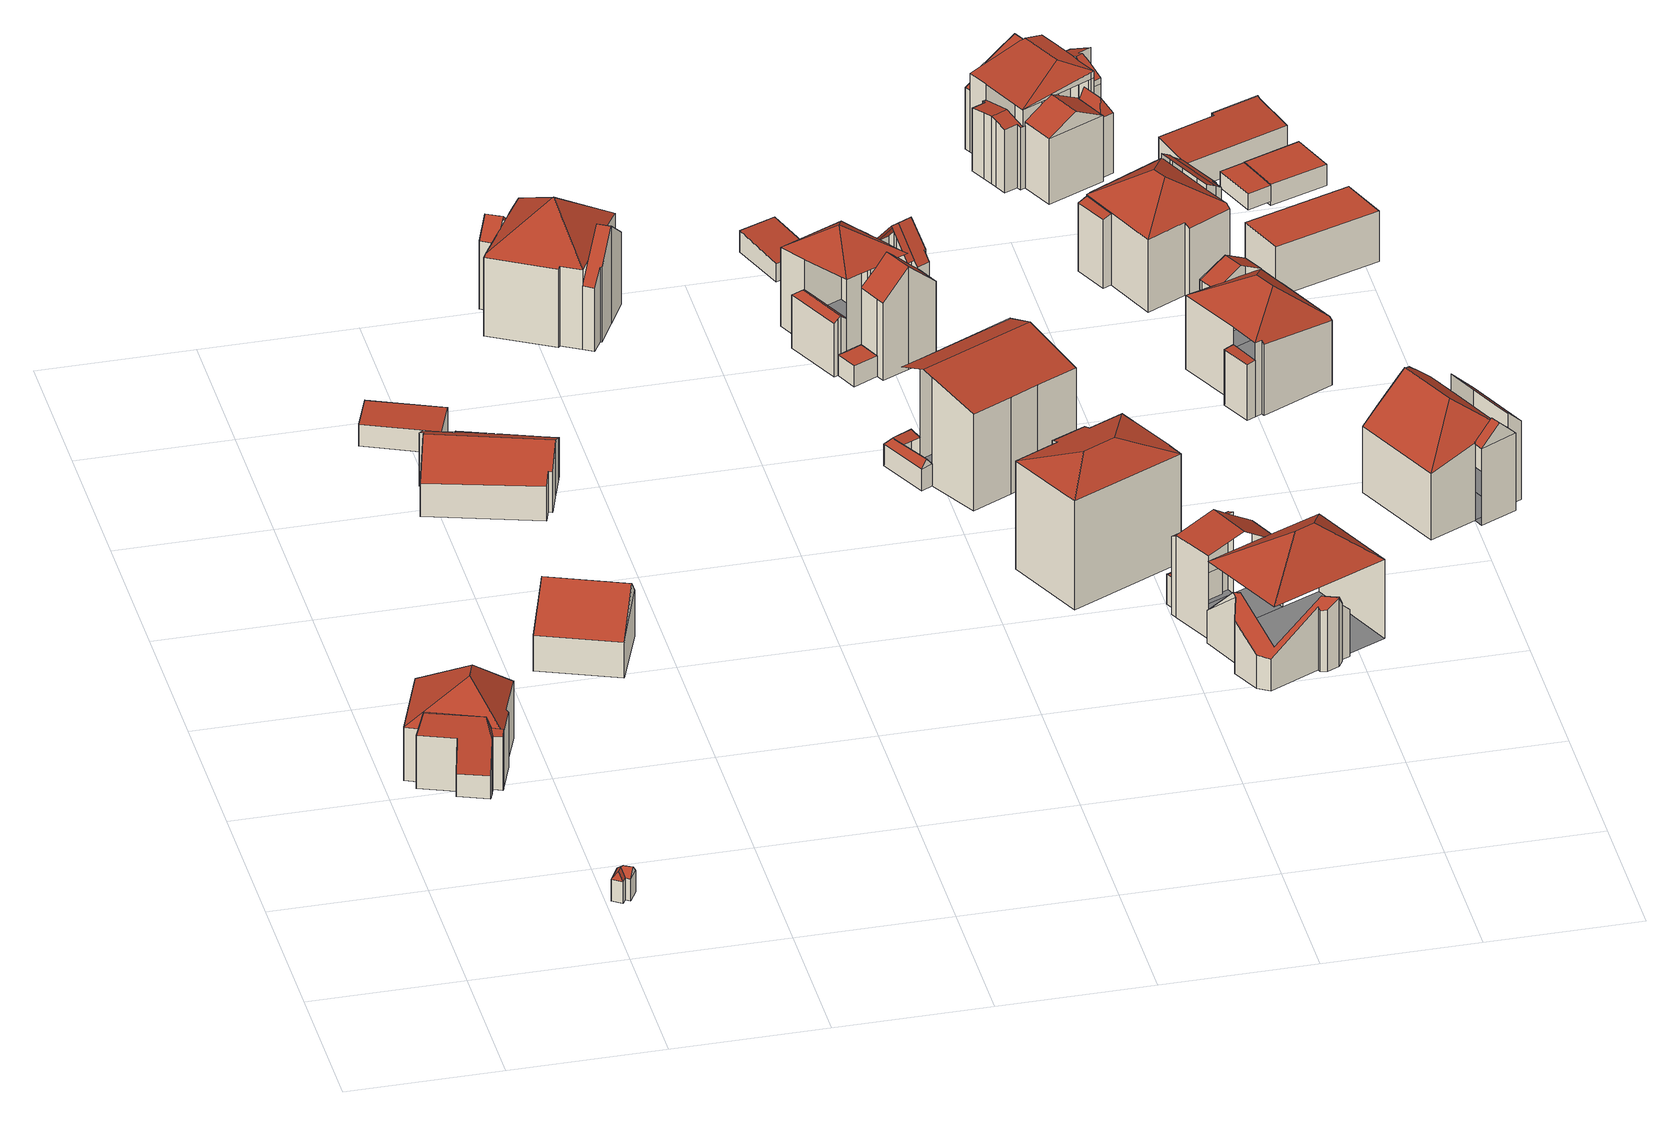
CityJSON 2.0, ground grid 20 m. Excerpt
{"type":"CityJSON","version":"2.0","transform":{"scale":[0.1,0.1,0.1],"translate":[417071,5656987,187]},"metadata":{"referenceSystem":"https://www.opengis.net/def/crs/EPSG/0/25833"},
"CityObjects":{
"building1":{"type":"Building","attributes":{"Gemeindeschluessel":14612000,"Geometrietyp2DReferenz":"3000","function":"31001_9998","roofType":"9999"},"children":["building1-1","building1-2"]},
"building1-1":{"type":"BuildingPart","attributes":{"Dachtyp_tdc":"tdcHipRoof","Dachneigung":36.47,"QualitaetDacherkennung":33,"Geometrietyp2DReferenz":"3000","measuredHeight":13.1,"roofType":"3200"},"parents":["building1"],"geometry":[{"type":"MultiSurface","lod":"2","boundaries":[[[0,1,2,3]],[[0,4,5,1]],[[4,6,7,5]],[[6,8,9,7]],[[8,10,11,9]],[[10,12,13,14,11]],[[6,4,15]],[[0,3,16,17]],[[4,0,17,15]],[[16,12,10,8,6,15,17]],[[14,18,2,1,5,7,9,11]]],"semantics":{"surfaces":[{"type":"WallSurface"},{"type":"RoofSurface"},{"type":"GroundSurface"}],"values":[0,0,0,0,0,0,1,1,1,1,2]}}]},
"building1-2":{"type":"BuildingPart","attributes":{"Dachtyp_tdc":"tdcFreeFormRoof","Dachneigung":75.53,"QualitaetDacherkennung":26,"Geometrietyp2DReferenz":"3000","measuredHeight":10.53,"roofType":"5000"},"parents":["building1"],"geometry":[{"type":"MultiSurface","lod":"2","boundaries":[[[19,20,21,22]],[[20,23,24,21]],[[23,3,2,24]],[[13,25,26,14]],[[25,27,28,26]],[[27,29,30,28]],[[29,31,32,30]],[[31,33,34,32]],[[33,19,22,34]],[[29,27,25,35]],[[25,13,36,3,37,38,35]],[[3,23,37]],[[23,20,19,33,31,38,37]],[[31,29,35,38]],[[22,21,24,2,18,14,26,28,30,32,34]]],"semantics":{"surfaces":[{"type":"WallSurface"},{"type":"RoofSurface"},{"type":"GroundSurface"}],"values":[0,0,0,0,0,0,0,0,0,1,1,1,1,1,2]}}]},
"building2":{"type":"Building","attributes":{"Dachtyp_tdc":"tdcFreeFormRoof","Gemeindeschluessel":14612000,"Dachneigung":47.43,"QualitaetDacherkennung":24,"Geometrietyp2DReferenz":"3000","measuredHeight":4.13,"function":"31001_9998","roofType":"5000"},"geometry":[{"type":"Solid","lod":"2","boundaries":[[[[39,40,41,42]],[[40,43,44,41]],[[43,45,46,44]],[[45,47,48,46]],[[47,49,50,48]],[[49,39,42,50]],[[51,52,53,49,47]],[[51,47,45]],[[52,51,45,43]],[[54,53,52,43,40]],[[54,40,39]],[[53,54,39,49]],[[42,41,44,46,48,50]]]],"semantics":{"surfaces":[{"type":"WallSurface"},{"type":"RoofSurface"},{"type":"GroundSurface"}],"values":[[0,0,0,0,0,0,1,1,1,1,0,1,2]]}}]},
"building3":{"type":"Building","attributes":{"Dachtyp_tdc":"tdcPolyFlatRoof","Gemeindeschluessel":14612000,"Dachneigung":7.16,"QualitaetDacherkennung":53,"Geometrietyp2DReferenz":"3000","measuredHeight":3.7,"function":"31001_9998","roofType":"2100"},"geometry":[{"type":"Solid","lod":"2","boundaries":[[[[55,56,57,58]],[[56,59,60,57]],[[59,61,62,60]],[[61,55,58,62]],[[61,59,56,55]],[[58,57,60,62]]]],"semantics":{"surfaces":[{"type":"WallSurface"},{"type":"RoofSurface"},{"type":"GroundSurface"}],"values":[[0,0,0,0,1,2]]}}]},
"building4":{"type":"Building","attributes":{"Dachtyp_tdc":"tdcGableRoof","Gemeindeschluessel":14612000,"Dachneigung":30.54,"QualitaetDacherkennung":76,"Geometrietyp2DReferenz":"3000","measuredHeight":9.13,"function":"31001_9998","roofType":"3100"},"geometry":[{"type":"Solid","lod":"2","boundaries":[[[[63,64,65,66]],[[64,67,68,65]],[[67,69,70,68]],[[69,63,66,70]],[[67,64,71]],[[63,69,72]],[[64,63,72,71]],[[69,67,71,72]],[[66,65,68,70]]]],"semantics":{"surfaces":[{"type":"WallSurface"},{"type":"RoofSurface"},{"type":"GroundSurface"}],"values":[[0,0,0,0,0,0,1,1,2]]}}]},
"building5":{"type":"Building","attributes":{"Gemeindeschluessel":14612000,"Geometrietyp2DReferenz":"3000","function":"31001_9998","roofType":"9999"},"children":["building5-1","building5-2","building5-3"]},
"building5-1":{"type":"BuildingPart","attributes":{"Dachtyp_tdc":"tdcPolyFlatRoof","Dachneigung":3.22,"QualitaetDacherkennung":52,"Geometrietyp2DReferenz":"3000","measuredHeight":3,"roofType":"2100"},"parents":["building5"],"geometry":[{"type":"MultiSurface","lod":"2","boundaries":[[[73,74,75,76]],[[74,77,78,75]],[[77,79,80,78]],[[79,81,82,80]],[[83,73,76,84]],[[83,81,79,77,74,73]],[[76,75,78,80,82,84]]],"semantics":{"surfaces":[{"type":"WallSurface"},{"type":"RoofSurface"},{"type":"GroundSurface"}],"values":[0,0,0,0,0,1,2]}}]},
"building5-2":{"type":"BuildingPart","attributes":{"Dachtyp_tdc":"tdcPolyFlatRoof","Dachneigung":28.14,"QualitaetDacherkennung":38,"Geometrietyp2DReferenz":"3000","measuredHeight":5.97,"roofType":"2100"},"parents":["building5"],"geometry":[{"type":"MultiSurface","lod":"2","boundaries":[[[85,86,83,84,87,88]],[[89,82,81]],[[89,90,91,82]],[[90,92,93,91]],[[92,90,89,86,85,94]],[[87,84,82,91,93]]],"semantics":{"surfaces":[{"type":"WallSurface"},{"type":"RoofSurface"},{"type":"GroundSurface"}],"values":[0,0,0,0,1,2]}}]},
"building5-3":{"type":"BuildingPart","attributes":{"Dachtyp_tdc":"tdcGableRoof","Dachneigung":28.03,"QualitaetDacherkennung":60,"Geometrietyp2DReferenz":"3000","measuredHeight":7.86,"roofType":"3100"},"parents":["building5"],"geometry":[{"type":"MultiSurface","lod":"2","boundaries":[[[95,88,87,96]],[[97,98,93,92]],[[97,99,100,98]],[[99,101,102,100]],[[101,103,104,102]],[[103,105,106,104]],[[105,107,108,106]],[[107,109,110,108]],[[109,111,112,110]],[[111,95,96,112]],[[107,105,103,101,99,97]],[[97,92,94,88,95,111,109,107]],[[96,87,93,98,100,102,104,106,108,110,112]]],"semantics":{"surfaces":[{"type":"WallSurface"},{"type":"RoofSurface"},{"type":"GroundSurface"}],"values":[0,0,0,0,0,0,0,0,0,0,1,1,2]}}]},
"building6":{"type":"Building","attributes":{"Gemeindeschluessel":14612000,"Geometrietyp2DReferenz":"3000","function":"31001_9998","roofType":"9999"},"children":["building6-1","building6-2","building6-3"]},
"building6-1":{"type":"BuildingPart","attributes":{"Dachtyp_tdc":"tdcGableRoof","Dachneigung":37.78,"QualitaetDacherkennung":61,"Geometrietyp2DReferenz":"3000","measuredHeight":13.99,"roofType":"3100"},"parents":["building6"],"geometry":[{"type":"MultiSurface","lod":"2","boundaries":[[[113,114,115,116]],[[114,117,118,115]],[[117,119,120,118]],[[119,121,122,120]],[[123,124,125,126]],[[124,113,116,125]],[[127,128,121,119,117,114,113]],[[113,124,123,129,127]],[[116,115,118,120,122,130,126,125]]],"semantics":{"surfaces":[{"type":"WallSurface"},{"type":"RoofSurface"},{"type":"GroundSurface"}],"values":[0,0,0,0,0,0,1,1,2]}}]},
"building6-2":{"type":"BuildingPart","attributes":{"Dachtyp_tdc":"tdcTentRoof","Dachneigung":24.61,"QualitaetDacherkennung":35,"Geometrietyp2DReferenz":"3000","measuredHeight":15.3,"roofType":"3500"},"parents":["building6"],"geometry":[{"type":"MultiSurface","lod":"2","boundaries":[[[131,132,133,134]],[[132,135,136,133]],[[135,137,138,136]],[[137,139,140,141,138]],[[142,143,144,145,146]],[[143,147,148,144]],[[147,149,150,148]],[[149,151,152,150]],[[151,153,154,152]],[[153,155,156,154]],[[155,157,158,156]],[[157,159,123,126,158]],[[160,131,134,122,121]],[[137,135,132,131,160,161]],[[149,147,143,142,162,163,139,137,161]],[[157,155,153,151,149,161]],[[160,128,164,129,159,157,161]],[[134,133,136,138,141,145,144,148,150,152,154,156,158,126,130,122]]],"semantics":{"surfaces":[{"type":"WallSurface"},{"type":"RoofSurface"},{"type":"GroundSurface"}],"values":[0,0,0,0,0,0,0,0,0,0,0,0,0,1,1,1,1,2]}}]},
"building6-3":{"type":"BuildingPart","attributes":{"Dachtyp_tdc":"tdcGableRoof","Dachneigung":40.09,"QualitaetDacherkennung":53,"Geometrietyp2DReferenz":"3000","measuredHeight":11.97,"roofType":"3100"},"parents":["building6"],"geometry":[{"type":"MultiSurface","lod":"2","boundaries":[[[140,165,166,141]],[[165,167,168,166]],[[167,146,145,168]],[[167,165,169]],[[165,140,163,170,169]],[[146,167,169,170,162]],[[141,166,168,145]]],"semantics":{"surfaces":[{"type":"WallSurface"},{"type":"RoofSurface"},{"type":"GroundSurface"}],"values":[0,0,0,0,1,1,2]}}]},
"building7":{"type":"Building","attributes":{"Dachtyp_tdc":"tdcPolyFlatRoof","Gemeindeschluessel":14612000,"Dachneigung":0,"QualitaetDacherkennung":39,"Geometrietyp2DReferenz":"3000","measuredHeight":3,"function":"31001_9998","roofType":"1000"},"geometry":[{"type":"Solid","lod":"2","boundaries":[[[[171,172,173,174]],[[172,175,176,173]],[[175,177,178,176]],[[177,179,180,178]],[[179,171,174,180]],[[179,177,175,172,171]],[[174,173,176,178,180]]]],"semantics":{"surfaces":[{"type":"WallSurface"},{"type":"RoofSurface"},{"type":"GroundSurface"}],"values":[[0,0,0,0,0,1,2]]}}]},
"building8":{"type":"Building","attributes":{"Dachtyp_tdc":"tdcPolyFlatRoof","Gemeindeschluessel":14612000,"Dachneigung":3.32,"QualitaetDacherkennung":75,"Geometrietyp2DReferenz":"3000","measuredHeight":3.03,"function":"31001_9998","roofType":"2100"},"geometry":[{"type":"Solid","lod":"2","boundaries":[[[[181,182,183,184]],[[182,185,186,183]],[[185,187,188,186]],[[187,181,184,188]],[[187,185,182,181]],[[184,183,186,188]]]],"semantics":{"surfaces":[{"type":"WallSurface"},{"type":"RoofSurface"},{"type":"GroundSurface"}],"values":[[0,0,0,0,1,2]]}}]},
"building9":{"type":"Building","attributes":{"Gemeindeschluessel":14612000,"Geometrietyp2DReferenz":"3000","function":"31001_9998","roofType":"9999"},"children":["building9-1","building9-2","building9-3","building9-4","building9-5"]},
"building9-1":{"type":"BuildingPart","attributes":{"Dachtyp_tdc":"tdcGableRoof","Dachneigung":42.13,"QualitaetDacherkennung":72,"Geometrietyp2DReferenz":"3000","measuredHeight":14.66,"roofType":"3100"},"parents":["building9"],"geometry":[{"type":"MultiSurface","lod":"2","boundaries":[[[189,190,191,192]],[[190,193,194,191]],[[193,195,196,194]],[[195,197,178,196]],[[197,198,176,178]],[[193,190,189,199,200,201,202]],[[202,203,198,197,195,193]],[[176,204,205,206,192,191,194,196,178]]],"semantics":{"surfaces":[{"type":"WallSurface"},{"type":"RoofSurface"},{"type":"GroundSurface"}],"values":[0,0,0,0,0,1,1,2]}}]},
"building9-2":{"type":"BuildingPart","attributes":{"Dachtyp_tdc":"tdcTentRoof","Dachneigung":36.3,"QualitaetDacherkennung":17,"Geometrietyp2DReferenz":"3000","measuredHeight":15.4,"roofType":"3500"},"parents":["building9"],"geometry":[{"type":"MultiSurface","lod":"2","boundaries":[[[207,208,209,210]],[[208,211,212,209]],[[211,213,214,215,212]],[[216,217,173,176]],[[217,218,219,220,173]],[[221,222,223,224,225]],[[222,207,210,223]],[[207,222,226]],[[227,228,229,213,211,208,207,226]],[[218,217,216,203,230,201,227,226]],[[222,221,218,226]],[[210,209,212,215,205,204,176,173,220,224,223]]],"semantics":{"surfaces":[{"type":"WallSurface"},{"type":"RoofSurface"},{"type":"GroundSurface"}],"values":[0,0,0,0,0,0,0,1,1,1,1,2]}}]},
"building9-3":{"type":"BuildingPart","attributes":{"Dachtyp_tdc":"tdcGableRoof","Dachneigung":49.84,"QualitaetDacherkennung":66,"Geometrietyp2DReferenz":"3000","measuredHeight":15.54,"roofType":"3100"},"parents":["building9"],"geometry":[{"type":"MultiSurface","lod":"2","boundaries":[[[214,231,232,215]],[[231,214,229,233,234]],[[200,235,234,233,228]],[[215,232,236,206,205]]],"semantics":{"surfaces":[{"type":"WallSurface"},{"type":"RoofSurface"},{"type":"GroundSurface"}],"values":[0,1,1,2]}}]},
"building9-4":{"type":"BuildingPart","attributes":{"Dachtyp_tdc":"tdcGableRoof","Dachneigung":49.6,"QualitaetDacherkennung":71,"Geometrietyp2DReferenz":"3000","measuredHeight":15.54,"roofType":"3100"},"parents":["building9"],"geometry":[{"type":"MultiSurface","lod":"2","boundaries":[[[237,238,189,192,239]],[[240,241,232,231]],[[240,242,243,241]],[[242,244,245,243]],[[244,246,247,245]],[[246,248,249,247]],[[248,250,251,249]],[[250,237,239,251]],[[246,244,242,240,231,234]],[[234,235,238,237,250,248,246]],[[239,192,206,236,232,241,243,245,247,249,251]]],"semantics":{"surfaces":[{"type":"WallSurface"},{"type":"RoofSurface"},{"type":"GroundSurface"}],"values":[0,0,0,0,0,0,0,0,1,1,2]}}]},
"building9-5":{"type":"BuildingPart","attributes":{"Dachtyp_tdc":"tdcFreeFormRoof","Dachneigung":43.41,"QualitaetDacherkennung":15,"Geometrietyp2DReferenz":"3000","measuredHeight":8.45,"roofType":"5000"},"parents":["building9"],"geometry":[{"type":"MultiSurface","lod":"2","boundaries":[[[252,253,174,254]],[[253,255,256,174]],[[255,257,258,256]],[[257,225,224,258]],[[259,252,254,173]],[[225,257,260]],[[257,255,253,252,260]],[[252,259,219,225,260]],[[254,174,256,258,224,220,173]]],"semantics":{"surfaces":[{"type":"WallSurface"},{"type":"RoofSurface"},{"type":"GroundSurface"}],"values":[0,0,0,0,0,1,1,1,2]}}]},
"building10":{"type":"Building","attributes":{"Gemeindeschluessel":14612000,"Geometrietyp2DReferenz":"3000","function":"31001_9998","roofType":"9999"},"children":["building10-1","building10-2"]},
"building10-1":{"type":"BuildingPart","attributes":{"Dachtyp_tdc":"tdcGableRoof","Dachneigung":13.27,"QualitaetDacherkennung":47,"Geometrietyp2DReferenz":"3000","measuredHeight":15.91,"roofType":"3100"},"parents":["building10"],"geometry":[{"type":"MultiSurface","lod":"2","boundaries":[[[261,262,263,264]],[[262,265,266,263]],[[265,267,268,266]],[[267,269,270,268]],[[269,271,272,270]],[[271,273,274,272]],[[273,275,276,277,274]],[[278,261,264,279,280]],[[281,275,273,271,269,267,265,262]],[[262,261,278,282,281]],[[264,263,266,268,270,272,274,277,283,284,279]]],"semantics":{"surfaces":[{"type":"WallSurface"},{"type":"RoofSurface"},{"type":"GroundSurface"}],"values":[0,0,0,0,0,0,0,0,1,1,2]}}]},
"building10-2":{"type":"BuildingPart","attributes":{"Dachtyp_tdc":"tdcFreeFormRoof","Dachneigung":52.54,"QualitaetDacherkennung":12,"Geometrietyp2DReferenz":"3000","measuredHeight":4.23,"roofType":"5000"},"parents":["building10"],"geometry":[{"type":"MultiSurface","lod":"2","boundaries":[[[285,286,287,288]],[[286,280,279,287]],[[276,289,290,277]],[[289,285,288,290]],[[291,289,276]],[[292,291,276,293,294]],[[295,296,292,294,280]],[[295,280,286]],[[296,295,286,285]],[[291,292,296,285,289]],[[288,287,279,284,283,277,290]]],"semantics":{"surfaces":[{"type":"WallSurface"},{"type":"RoofSurface"},{"type":"GroundSurface"}],"values":[0,0,0,0,0,1,1,1,1,1,2]}}]},
"building11":{"type":"Building","attributes":{"Gemeindeschluessel":14612000,"Geometrietyp2DReferenz":"3000","function":"31001_9998","roofType":"9999"},"children":["building11-1","building11-2"]},
"building11-1":{"type":"BuildingPart","attributes":{"Dachtyp_tdc":"tdcHipRoof","Dachneigung":17.97,"QualitaetDacherkennung":75,"Geometrietyp2DReferenz":"3000","measuredHeight":17.33,"roofType":"3200"},"parents":["building11"],"geometry":[{"type":"MultiSurface","lod":"2","boundaries":[[[297,298,299,300]],[[298,301,302,299]],[[301,303,304,305,302]],[[306,307,308,309,310]],[[307,311,312,308]],[[313,297,300,314]],[[315,311,316]],[[307,306,303,301,317]],[[311,307,317,316]],[[301,298,297,313,318,315,316,317]],[[300,299,302,305,309,308,312,319,320,314]],[[311,315,319,312]],[[315,318,320,319]],[[318,313,314,320]]],"semantics":{"surfaces":[{"type":"WallSurface"},{"type":"RoofSurface"},{"type":"GroundSurface"}],"values":[0,0,0,0,0,0,1,1,1,1,2,0,0,0]}}]},
"building11-2":{"type":"BuildingPart","attributes":{"Dachtyp_tdc":"tdcPolyFlatRoof","Dachneigung":20.55,"QualitaetDacherkennung":62,"Geometrietyp2DReferenz":"3000","measuredHeight":13.09,"roofType":"2100"},"parents":["building11"],"geometry":[{"type":"MultiSurface","lod":"2","boundaries":[[[304,321,322,305]],[[321,323,324,322]],[[323,310,309,324]],[[310,323,321,304]],[[305,322,324,309]]],"semantics":{"surfaces":[{"type":"WallSurface"},{"type":"RoofSurface"},{"type":"GroundSurface"}],"values":[0,0,0,1,2]}}]},
"building12":{"type":"Building","attributes":{"Dachtyp_tdc":"tdcFreeFormRoof","Gemeindeschluessel":14612000,"Dachneigung":17.34,"QualitaetDacherkennung":27,"Geometrietyp2DReferenz":"3000","measuredHeight":4.83,"function":"31001_9998","roofType":"5000"},"geometry":[{"type":"Solid","lod":"2","boundaries":[[[[325,326,327,328]],[[326,329,330,327]],[[329,331,332,330]],[[331,333,334,332]],[[333,335,336,334]],[[335,337,338,336]],[[337,325,328,338]],[[339,340,337,335]],[[341,339,335,333]],[[341,333,331]],[[331,339,341]],[[331,340,339]],[[329,340,331]],[[326,340,329]],[[340,326,342]],[[342,326,325]],[[340,342,325,337]],[[328,327,330,332,334,336,338]]]],"semantics":{"surfaces":[{"type":"WallSurface"},{"type":"RoofSurface"},{"type":"GroundSurface"}],"values":[[0,0,0,0,0,0,0,1,1,1,1,1,1,1,1,1,1,2]]}}]},
"building13":{"type":"Building","attributes":{"Gemeindeschluessel":14612000,"Geometrietyp2DReferenz":"3000","function":"31001_9998","roofType":"9999"},"children":["building13-1","building13-2","building13-3","building13-4"]},
"building13-1":{"type":"BuildingPart","attributes":{"Dachtyp_tdc":"tdcHipRoof","Dachneigung":34.28,"QualitaetDacherkennung":51,"Geometrietyp2DReferenz":"3000","measuredHeight":15.51,"roofType":"3200"},"parents":["building13"],"geometry":[{"type":"MultiSurface","lod":"2","boundaries":[[[343,344,345,346]],[[344,343,347]],[[348,349,350]],[[343,351,352,348,350,347]],[[349,344,347,350]],[[353,354,346,345,355,356,357]]],"semantics":{"surfaces":[{"type":"WallSurface"},{"type":"RoofSurface"},{"type":"GroundSurface"}],"values":[0,1,1,1,1,2]}}]},
"building13-2":{"type":"BuildingPart","attributes":{"Dachtyp_tdc":"tdcGableRoof","Dachneigung":33.8,"QualitaetDacherkennung":35,"Geometrietyp2DReferenz":"3000","measuredHeight":13.14,"roofType":"3100"},"parents":["building13"],"geometry":[{"type":"MultiSurface","lod":"2","boundaries":[[[358,359,360,361,353,348]],[[362,363,354,364]],[[359,358,365,366]],[[363,362,367,368,366,365,351]],[[353,361,369,364,354]]],"semantics":{"surfaces":[{"type":"WallSurface"},{"type":"RoofSurface"},{"type":"GroundSurface"}],"values":[0,0,1,1,2]}}]},
"building13-3":{"type":"BuildingPart","attributes":{"Dachtyp_tdc":"tdcFreeFormRoof","Dachneigung":42.32,"QualitaetDacherkennung":6,"Geometrietyp2DReferenz":"3000","measuredHeight":9.86,"roofType":"5000"},"parents":["building13"],"geometry":[{"type":"MultiSurface","lod":"2","boundaries":[[[370,371,372,373]],[[371,374,375,372]],[[374,376,377,375]],[[376,378,379,377]],[[378,380,381,379]],[[380,382,383,381]],[[382,384,385,383]],[[384,386,387,385]],[[386,388,389,387]],[[388,390,357,389]],[[391,392,393,355]],[[392,394,395,393]],[[394,370,373,395]],[[396,397,390,388]],[[394,392,391,398,399,370]],[[378,376,374,371,399,398,400,397,396,386,384,382,380]],[[388,386,396]],[[371,370,399]],[[373,372,375,377,379,381,383,385,387,389,357,356,355,393,395]]],"semantics":{"surfaces":[{"type":"WallSurface"},{"type":"RoofSurface"},{"type":"GroundSurface"}],"values":[0,0,0,0,0,0,0,0,0,0,0,0,0,1,1,1,0,0,2]}}]},
"building13-4":{"type":"BuildingPart","attributes":{"Dachtyp_tdc":"tdcPolyFlatRoof","Dachneigung":28.2,"QualitaetDacherkennung":35,"Geometrietyp2DReferenz":"3000","measuredHeight":11.68,"roofType":"2100"},"parents":["building13"],"geometry":[{"type":"MultiSurface","lod":"2","boundaries":[[[401,402,367,403,369,404]],[[360,405,406,361]],[[405,401,404,406]],[[405,360,407,368,402,401]],[[404,369,361,406]]],"semantics":{"surfaces":[{"type":"WallSurface"},{"type":"RoofSurface"},{"type":"GroundSurface"}],"values":[0,0,0,1,2]}}]},
"building14":{"type":"Building","attributes":{"Gemeindeschluessel":14612000,"Geometrietyp2DReferenz":"3000","function":"31001_9998","roofType":"9999"},"children":["building14-1","building14-2","building14-3","building14-4","building14-5","building14-6"]},
"building14-1":{"type":"BuildingPart","attributes":{"Dachtyp_tdc":"tdcGableRoof","Dachneigung":10.31,"QualitaetDacherkennung":22,"Geometrietyp2DReferenz":"3000","measuredHeight":9.71,"roofType":"3100"},"parents":["building14"],"geometry":[{"type":"MultiSurface","lod":"2","boundaries":[[[408,409,410,411]],[[409,412,413,410]],[[412,414,415,413]],[[414,416,417,415]],[[416,418,419,417]],[[418,420,421,419]],[[420,422,423,421]],[[422,424,425,423]],[[424,426,427,425]],[[426,428,429,427]],[[430,428,426,424,422,420,418]],[[418,416,414,412,409,408,431,430]],[[410,413,415,417,419,421,423,425,427,429,432,433,411]]],"semantics":{"surfaces":[{"type":"WallSurface"},{"type":"RoofSurface"},{"type":"GroundSurface"}],"values":[0,0,0,0,0,0,0,0,0,0,1,1,2]}}]},
"building14-2":{"type":"BuildingPart","attributes":{"Dachtyp_tdc":"tdcHipAndGableRoof","Dachneigung":10.82,"QualitaetDacherkennung":10,"Geometrietyp2DReferenz":"3000","measuredHeight":12.89,"roofType":"5000"},"parents":["building14"],"geometry":[{"type":"MultiSurface","lod":"2","boundaries":[[[434,435,436,437,438,439]],[[435,440,436]],[[441,442,443,444,429,428]],[[445,446,447,448]],[[446,449,450,451,447]],[[452,453,454,455]],[[456,457,458,454,453,459,460]],[[442,441,455,454,458,461,462]],[[434,453,452,435]],[[446,457,456,449]],[[445,461,458,457,446]],[[435,452,455,463,464]],[[451,437,436,465,411,433,432,429,444,448,447]]],"semantics":{"surfaces":[{"type":"WallSurface"},{"type":"RoofSurface"},{"type":"GroundSurface"}],"values":[0,0,0,0,0,1,1,1,0,0,0,0,2]}}]},
"building14-3":{"type":"BuildingPart","attributes":{"Dachtyp_tdc":"tdcGableRoof","Dachneigung":29.23,"QualitaetDacherkennung":69,"Geometrietyp2DReferenz":"3000","measuredHeight":11.72,"roofType":"3100"},"parents":["building14"],"geometry":[{"type":"MultiSurface","lod":"2","boundaries":[[[466,408,411]],[[467,468,469,470,471]],[[468,472,473,469]],[[472,466,411,473]],[[472,474,475,463,476]],[[467,477,464,475,474,468]],[[478,477,467]],[[472,476,466]],[[468,474,472]],[[411,465,470,469,473]]],"semantics":{"surfaces":[{"type":"WallSurface"},{"type":"RoofSurface"},{"type":"GroundSurface"}],"values":[0,0,0,0,1,1,0,0,0,2]}}]},
"building14-4":{"type":"BuildingPart","attributes":{"Dachtyp_tdc":"tdcFreeFormRoof","Dachneigung":29.54,"QualitaetDacherkennung":40,"Geometrietyp2DReferenz":"3000","measuredHeight":12.64,"roofType":"5000"},"parents":["building14"],"geometry":[{"type":"MultiSurface","lod":"2","boundaries":[[[450,479,480,451]],[[479,481,482,480]],[[481,483,484,482]],[[483,485,486,484]],[[485,487,488,486]],[[487,489,490,488]],[[489,438,437,490]],[[491,481,479,450,492,460,493,494,495]],[[496,494,493,459,497,439,498]],[[487,496,498,489]],[[489,498,439,438]],[[485,495,494,496,487]],[[483,491,495,485]],[[481,491,483]],[[451,480,482,484,486,488,490,437]]],"semantics":{"surfaces":[{"type":"WallSurface"},{"type":"RoofSurface"},{"type":"GroundSurface"}],"values":[0,0,0,0,0,0,0,1,1,0,0,0,0,0,2]}}]},
"building14-5":{"type":"BuildingPart","attributes":{"Dachtyp_tdc":"tdcPolyFlatRoof","Dachneigung":27.12,"QualitaetDacherkennung":19,"Geometrietyp2DReferenz":"3000","measuredHeight":12.9,"roofType":"2100"},"parents":["building14"],"geometry":[{"type":"MultiSurface","lod":"2","boundaries":[[[443,499,500,444]],[[499,501,502,500]],[[501,503,504,502]],[[503,505,506,504]],[[505,507,461,445,448,506]],[[505,503,501,499,443,508,462,507]],[[448,444,500,502,504,506]]],"semantics":{"surfaces":[{"type":"WallSurface"},{"type":"RoofSurface"},{"type":"GroundSurface"}],"values":[0,0,0,0,0,1,2]}}]},
"building14-6":{"type":"BuildingPart","attributes":{"Dachtyp_tdc":"tdcFreeFormRoof","Dachneigung":61.62,"QualitaetDacherkennung":20,"Geometrietyp2DReferenz":"3000","measuredHeight":10.63,"roofType":"5000"},"parents":["building14"],"geometry":[{"type":"MultiSurface","lod":"2","boundaries":[[[440,509,510,436]],[[509,471,470,510]],[[511,512,513,471]],[[511,471,509]],[[512,511,509,440]],[[436,510,470,465]]],"semantics":{"surfaces":[{"type":"WallSurface"},{"type":"RoofSurface"},{"type":"GroundSurface"}],"values":[0,0,1,1,1,2]}}]},
"building15":{"type":"Building","attributes":{"Gemeindeschluessel":14612000,"Geometrietyp2DReferenz":"3000","function":"31001_9998","roofType":"9999"},"children":["building15-1","building15-2","building15-3"]},
"building15-1":{"type":"BuildingPart","attributes":{"Dachtyp_tdc":"tdcPolyFlatRoof","Dachneigung":6.79,"QualitaetDacherkennung":51,"Geometrietyp2DReferenz":"3000","measuredHeight":8.12,"roofType":"2100"},"parents":["building15"],"geometry":[{"type":"MultiSurface","lod":"2","boundaries":[[[514,515,516,517]],[[518,519,520,521]],[[519,514,517,520]],[[519,518,515,514]],[[517,516,521,520]]],"semantics":{"surfaces":[{"type":"WallSurface"},{"type":"RoofSurface"},{"type":"GroundSurface"}],"values":[0,0,0,1,2]}}]},
"building15-2":{"type":"BuildingPart","attributes":{"Dachtyp_tdc":"tdcHipRoof","Dachneigung":24.32,"QualitaetDacherkennung":40,"Geometrietyp2DReferenz":"3000","measuredHeight":13.54,"roofType":"3200"},"parents":["building15"],"geometry":[{"type":"MultiSurface","lod":"2","boundaries":[[[522,523,524,525,526]],[[527,528,529,530]],[[528,531,532,529]],[[531,533,534,532]],[[533,535,536,534]],[[535,537,538,536]],[[537,539,540,538]],[[539,541,518,521,540]],[[542,543,544,516,515]],[[543,522,526,544]],[[541,539,537,535,533,545]],[[527,546,547,523,522,543,548]],[[533,531,528,527,548,545]],[[543,542,541,545,548]],[[526,525,549,530,529,532,534,536,538,540,521,516,544]]],"semantics":{"surfaces":[{"type":"WallSurface"},{"type":"RoofSurface"},{"type":"GroundSurface"}],"values":[0,0,0,0,0,0,0,0,0,0,1,1,1,1,2]}}]},
"building15-3":{"type":"BuildingPart","attributes":{"Dachtyp_tdc":"tdcGableRoof","Dachneigung":26.27,"QualitaetDacherkennung":31,"Geometrietyp2DReferenz":"3000","measuredHeight":11.4,"roofType":"3100"},"parents":["building15"],"geometry":[{"type":"MultiSurface","lod":"2","boundaries":[[[524,550,551,525]],[[550,552,553,551]],[[552,554,555,553]],[[554,556,557,555]],[[556,558,530,557]],[[554,552,550,524,547,559]],[[559,558,556,554]],[[549,525,551,553,555,557,530]]],"semantics":{"surfaces":[{"type":"WallSurface"},{"type":"RoofSurface"},{"type":"GroundSurface"}],"values":[0,0,0,0,0,1,1,2]}}]},
"building16":{"type":"Building","attributes":{"Gemeindeschluessel":14612000,"Geometrietyp2DReferenz":"3000","function":"31001_9998","roofType":"9999"},"children":["building16-1","building16-2","building16-3","building16-4"]},
"building16-1":{"type":"BuildingPart","attributes":{"Dachtyp_tdc":"tdcPolyFlatRoof","Dachneigung":20.28,"QualitaetDacherkennung":50,"Geometrietyp2DReferenz":"3000","measuredHeight":10.31,"roofType":"2100"},"parents":["building16"],"geometry":[{"type":"MultiSurface","lod":"2","boundaries":[[[560,561,562,563]],[[564,565,566,567]],[[565,560,563,566]],[[565,564,561,560]],[[563,562,567,566]]],"semantics":{"surfaces":[{"type":"WallSurface"},{"type":"RoofSurface"},{"type":"GroundSurface"}],"values":[0,0,0,1,2]}}]},
"building16-2":{"type":"BuildingPart","attributes":{"Dachtyp_tdc":"tdcPolyFlatRoof","Dachneigung":31.62,"QualitaetDacherkennung":48,"Geometrietyp2DReferenz":"3000","measuredHeight":11.51,"roofType":"2100"},"parents":["building16"],"geometry":[{"type":"MultiSurface","lod":"2","boundaries":[[[568,569,570,571,572]],[[573,574,575,576]],[[574,577,578,575]],[[577,574,573,569,568]],[[572,571,576,575,578]]],"semantics":{"surfaces":[{"type":"WallSurface"},{"type":"RoofSurface"},{"type":"GroundSurface"}],"values":[0,0,0,1,2]}}]},
"building16-3":{"type":"BuildingPart","attributes":{"Dachtyp_tdc":"tdcPolyFlatRoof","Dachneigung":35.2,"QualitaetDacherkennung":42,"Geometrietyp2DReferenz":"3000","measuredHeight":10.7,"roofType":"2100"},"parents":["building16"],"geometry":[{"type":"MultiSurface","lod":"2","boundaries":[[[579,580,578,577]],[[579,581,582,580]],[[581,583,584,582]],[[583,585,586,584]],[[585,587,588,586]],[[587,568,572,588]],[[587,585,583,581,579,577,568]],[[572,578,580,582,584,586,588]]],"semantics":{"surfaces":[{"type":"WallSurface"},{"type":"RoofSurface"},{"type":"GroundSurface"}],"values":[0,0,0,0,0,0,1,2]}}]},
"building16-4":{"type":"BuildingPart","attributes":{"Dachtyp_tdc":"tdcHipRoof","Dachneigung":27.59,"QualitaetDacherkennung":59,"Geometrietyp2DReferenz":"3000","measuredHeight":13.86,"roofType":"3200"},"parents":["building16"],"geometry":[{"type":"MultiSurface","lod":"2","boundaries":[[[589,590,591,592,593,594]],[[595,596,597,598,599]],[[593,570,595,599,594]],[[598,600,589,594,599]],[[601,602,576,571,603,604,605,606,607,567,562]],[[597,596,602,601]],[[596,595,576,602]],[[570,593,603,571]],[[593,592,604,603]],[[592,591,605,604]],[[591,590,606,605]],[[590,589,607,606]],[[589,600,564,567,607]],[[598,597,601,562,561]]],"semantics":{"surfaces":[{"type":"RoofSurface"},{"type":"GroundSurface"},{"type":"WallSurface"}],"values":[0,0,0,0,1,2,2,2,2,2,2,2,2,2]}}]},
"building17":{"type":"Building","attributes":{"Gemeindeschluessel":14612000,"Geometrietyp2DReferenz":"3000","function":"31001_9998","roofType":"9999"},"children":["building17-1","building17-2","building17-3"]},
"building17-1":{"type":"BuildingPart","attributes":{"Dachtyp_tdc":"tdcGableRoof","Dachneigung":44.11,"QualitaetDacherkennung":60,"Geometrietyp2DReferenz":"3000","measuredHeight":13.54,"roofType":"3100"},"parents":["building17"],"geometry":[{"type":"MultiSurface","lod":"2","boundaries":[[[608,609,610,611]],[[609,612,613,610]],[[612,609,614]],[[609,608,615,616,614]],[[617,618,612,614,616,619]],[[611,610,613,620,621,622]]],"semantics":{"surfaces":[{"type":"WallSurface"},{"type":"RoofSurface"},{"type":"GroundSurface"}],"values":[0,0,0,1,1,2]}}]},
"building17-2":{"type":"BuildingPart","attributes":{"Dachtyp_tdc":"tdcHipAndGableRoof","Dachneigung":41.99,"QualitaetDacherkennung":37,"Geometrietyp2DReferenz":"3000","measuredHeight":15.25,"roofType":"5000"},"parents":["building17"],"geometry":[{"type":"MultiSurface","lod":"2","boundaries":[[[623,624,625,626]],[[624,627,628,625]],[[627,629,630,628]],[[629,631,632,630]],[[631,633,634,632]],[[633,635,636,634]],[[637,638,639,620,618]],[[638,640,641,639]],[[640,642,643,641]],[[642,623,626,643]],[[638,637,644,619,645,646]],[[645,635,633,631,629,627,624,646]],[[624,623,642,640,638,646]],[[626,625,628,630,632,634,636,622,621,620,639,641,643]]],"semantics":{"surfaces":[{"type":"WallSurface"},{"type":"RoofSurface"},{"type":"GroundSurface"}],"values":[0,0,0,0,0,0,0,0,0,0,1,1,1,2]}}]},
"building17-3":{"type":"BuildingPart","attributes":{"Dachtyp_tdc":"tdcPolyFlatRoof","Dachneigung":43.96,"QualitaetDacherkennung":45,"Geometrietyp2DReferenz":"3000","measuredHeight":14.43,"roofType":"2100"},"parents":["building17"],"geometry":[{"type":"MultiSurface","lod":"2","boundaries":[[[622,636,647,648,649,611]],[[650,651,647,636,635]],[[651,652,648,647]],[[652,653,649,648]],[[653,654,608,611,649]],[[654,653,652,651,650,655]]],"semantics":{"surfaces":[{"type":"GroundSurface"},{"type":"WallSurface"},{"type":"RoofSurface"}],"values":[0,1,1,1,1,2]}}]},
"building18":{"type":"Building","attributes":{"Dachtyp_tdc":"tdcPolyFlatRoof","Gemeindeschluessel":14612000,"Dachneigung":0,"QualitaetDacherkennung":78,"Geometrietyp2DReferenz":"3000","measuredHeight":2.31,"function":"31001_9998","roofType":"1000"},"geometry":[{"type":"Solid","lod":"2","boundaries":[[[[656,657,658,659]],[[660,661,662,663]],[[659,658,661,660]],[[658,657,662,661]],[[657,656,663,662]],[[656,659,660,663]]]],"semantics":{"surfaces":[{"type":"RoofSurface"},{"type":"GroundSurface"},{"type":"WallSurface"}],"values":[[0,1,2,2,2,2]]}}]},
"building19":{"type":"Building","attributes":{"Dachtyp_tdc":"tdcPolyFlatRoof","Gemeindeschluessel":14612000,"Dachneigung":2.78,"QualitaetDacherkennung":83,"Geometrietyp2DReferenz":"3000","measuredHeight":7.2,"function":"31001_9998","roofType":"2100"},"geometry":[{"type":"Solid","lod":"2","boundaries":[[[[664,665,666,667]],[[665,668,669,666]],[[668,670,671,669]],[[670,664,667,671]],[[670,668,665,664]],[[667,666,669,671]]]],"semantics":{"surfaces":[{"type":"WallSurface"},{"type":"RoofSurface"},{"type":"GroundSurface"}],"values":[[0,0,0,0,1,2]]}}]},
"building20":{"type":"Building","attributes":{"Dachtyp_tdc":"tdcPolyFlatRoof","Gemeindeschluessel":14612000,"Dachneigung":6.75,"QualitaetDacherkennung":79,"Geometrietyp2DReferenz":"3000","measuredHeight":4.82,"function":"31001_9998","roofType":"2100"},"geometry":[{"type":"Solid","lod":"2","boundaries":[[[[672,673,674,675]],[[673,676,677,674]],[[676,678,679,677]],[[678,680,681,679]],[[680,682,683,681]],[[682,684,685,683]],[[684,672,675,685]],[[684,682,680,678,676,673,672]],[[675,674,677,679,681,683,685]]]],"semantics":{"surfaces":[{"type":"WallSurface"},{"type":"RoofSurface"},{"type":"GroundSurface"}],"values":[[0,0,0,0,0,0,0,1,2]]}}]},
"building21":{"type":"Building","attributes":{"Dachtyp_tdc":"tdcPolyFlatRoof","Gemeindeschluessel":14612000,"Dachneigung":0,"QualitaetDacherkennung":76,"Geometrietyp2DReferenz":"3000","measuredHeight":3.03,"function":"31001_9998","roofType":"1000"},"geometry":[{"type":"Solid","lod":"2","boundaries":[[[[686,687,688,689]],[[687,690,691,688]],[[690,692,693,691]],[[692,686,689,693]],[[692,690,687,686]],[[689,688,691,693]]]],"semantics":{"surfaces":[{"type":"WallSurface"},{"type":"RoofSurface"},{"type":"GroundSurface"}],"values":[[0,0,0,0,1,2]]}}]}
},
"vertices":[
[3,341,142],[3,341,66],[20,334,66],[20,334,142],[41,442,141],[41,442,66],[152,399,148],[152,399,66],[129,341,148],[129,341,66],[132,340,144],[132,340,66],[116,298,144],[116,298,142],[116,298,66],[95,373,197],[113,299,148],[86,350,197],[113,299,66],
[56,293,98],[60,303,142],[60,303,66],[56,293,66],[14,321,142],[14,321,66],[115,295,152],[115,295,66],[114,293,142],[114,293,66],[102,297,142],[102,297,66],[99,288,142],[99,288,66],[95,278,99],[95,278,66],[101,301,152],[113,299,142],[24,325,171],[94,298,171],
[240,139,31],[230,122,31],[230,122,0],[240,139,0],[224,126,31],[224,126,0],[220,119,31],[220,119,0],[207,127,31],[207,127,0],[220,150,31],[220,150,0],[217,129,40],[221,137,40],[224,137,42],[235,131,42],
[72,865,227],[89,906,233],[89,906,196],[72,865,196],[182,868,233],[182,868,196],[165,826,227],[165,826,196],
[295,431,161],[193,471,161],[193,471,110],[295,431,110],[226,555,176],[226,555,110],[328,515,176],[328,515,110],[218,534,201],[319,494,201],
[181,811,224],[195,806,224],[195,806,195],[181,811,195],[265,781,224],[265,781,195],[277,777,224],[277,777,195],[270,756,225],[270,756,195],[174,791,225],[174,791,195],
[171,783,255],[174,791,250],[171,783,195],[171,783,254],[270,756,250],[291,749,250],[291,749,195],[288,741,255],[288,741,195],[237,759,255],
[134,796,253],[134,796,195],[277,710,274],[277,710,195],[265,674,253],[265,674,195],[260,676,253],[260,676,195],[254,658,244],[254,658,195],[109,702,242],[109,702,195],[126,759,274],[126,759,195],[128,765,271],[128,765,195],[123,766,271],[123,766,195],
[410,982,384],[390,946,351],[390,946,244],[410,982,244],[388,947,351],[388,947,244],[377,928,335],[377,928,244],[364,936,335],[364,936,244],[415,1029,348],[431,1020,348],[431,1020,244],[415,1029,244],[394,991,384],[377,960,356],[414,1027,350],[394,991,244],
[339,950,358],[337,947,356],[337,947,244],[339,950,244],[256,992,356],[256,992,244],[258,995,358],[258,995,244],[283,1039,354],[283,1039,341],[283,1039,244],[309,1086,350],[315,1097,349],[315,1097,244],[309,1086,244],[309,1086,340],[318,1102,349],[318,1102,244],[329,1121,347],[329,1121,244],[331,1125,344],[331,1125,244],[393,1090,344],[393,1090,244],[391,1086,347],[391,1086,244],[434,1062,347],[434,1062,244],[415,1029,350],[364,936,358],[353,1040,397],[303,1075,351],[290,1051,353],[394,991,353],
[264,1050,341],[264,1050,244],[290,1097,340],[290,1097,244],[276,1072,364],[296,1062,364],
[650,821,267],[662,826,267],[662,826,237],[650,821,237],[682,836,267],[682,836,237],[695,808,267],[695,808,237],[663,793,267],[663,793,237],
[638,1099,287],[666,1027,282],[666,1027,256],[638,1099,256],[618,1007,282],[618,1007,256],[591,1080,287],[591,1080,256],
[758,864,346],[773,832,346],[773,832,237],[758,864,237],[735,814,384],[735,814,237],[700,798,348],[700,798,237],[695,808,348],[682,836,348],[755,869,346],[746,865,355],[732,859,369],[717,852,384],[703,845,369],[717,852,237],[746,865,237],[755,869,237],
[692,981,349],[704,954,354],[704,954,237],[692,981,237],[713,936,357],[713,936,237],[716,929,358],[716,929,346],[716,929,237],[682,836,369],[662,826,369],[662,827,369],[662,827,313],[662,827,237],[627,900,356],[608,941,350],[608,941,237],[627,900,237],[627,900,313],[673,911,391],[746,865,369],[742,874,367],[721,918,360],[717,852,369],
[725,933,346],[725,933,237],[733,894,392],[742,898,392],[755,869,355],[742,898,237],
[774,872,348],[758,864,348],[774,872,237],[741,941,346],[741,941,237],[745,931,359],[745,931,237],[748,932,359],[748,932,237],[760,907,392],[760,907,237],[772,882,360],[772,882,237],[770,881,360],[770,881,237],
[654,823,321],[650,821,318],[654,823,237],[645,819,313],[645,819,237],[610,892,313],[610,892,237],[662,826,313],[623,888,321],
[837,717,358],[853,683,372],[853,683,213],[837,717,213],[881,624,357],[881,624,213],[891,604,351],[891,604,213],[838,579,351],[838,579,213],[801,560,351],[801,560,213],[749,535,351],[749,535,213],[713,599,368],[713,599,244],[713,599,213],[712,658,357],[712,658,213],[712,658,244],[706,613,372],[687,646,357],[706,613,213],[687,646,213],
[667,655,244],[705,673,244],[705,673,213],[667,655,213],[698,591,244],[698,591,213],[705,595,255],[678,649,253],[706,613,244],[687,646,244],[702,662,255],[678,651,254],
[872,481,350],[876,472,353],[876,472,198],[872,481,198],[921,493,353],[921,493,198],[930,474,353],[930,474,329],[930,474,198],[960,411,354],[969,391,354],[969,391,198],[960,411,198],[960,411,329],[822,321,354],[822,321,198],[827,460,350],[827,460,198],[774,423,353],[851,396,372],[894,417,372],[832,451,353],[774,423,198],[832,451,198],
[940,479,325],[940,479,198],[970,416,325],[970,416,198],
[912,224,298],[916,226,298],[916,226,255],[912,224,255],[925,230,298],[925,230,255],[956,245,298],[956,245,255],[968,251,298],[968,251,255],[980,224,298],[980,224,255],[924,198,298],[924,198,255],[961,231,303],[931,217,303],[962,233,302],[914,223,299],
[1093,199,373],[1146,82,375],[1146,82,262],[1093,199,262],[1067,115,418],[940,129,373],[994,13,375],[1041,103,418],[1018,165,373],[969,143,373],[940,129,262],[1043,176,262],[1094,59,262],[994,13,262],[942,123,262],
[940,129,381],[914,183,380],[914,183,378],[914,183,262],[1018,230,355],[1043,176,355],[1018,230,262],[990,152,394],[965,206,394],[992,218,374],[985,215,379],[992,218,262],
[1085,45,346],[1079,35,360],[1079,35,262],[1085,45,262],[1063,28,350],[1063,28,262],[1054,30,349],[1054,30,262],[1053,34,352],[1053,34,262],[988,3,307],[988,3,262],[972,12,310],[972,12,262],[954,50,338],[954,50,262],[960,70,357],[960,70,262],[937,121,309],[937,121,262],[942,123,303],[1094,59,324],[1096,54,329],[1096,54,262],[1083,48,343],[1083,48,262],[958,75,361],[966,73,361],[1059,43,361],[1079,36,361],[994,13,317],
[988,228,374],[992,218,379],[992,218,361],[988,228,262],[910,191,374],[910,191,262],[922,186,379],
[948,1109,363],[942,1106,363],[942,1106,274],[948,1109,274],[939,1112,365],[939,1112,274],[922,1104,365],[922,1104,274],[915,1119,369],[915,1119,274],[911,1127,371],[911,1127,274],[905,1140,368],[905,1140,274],[895,1160,364],[895,1160,274],[913,1168,364],[913,1168,274],[911,1172,364],[911,1172,274],[915,1173,364],[915,1173,274],[932,1137,371],[945,1108,363],[932,1137,274],[945,1108,274],
[1043,1156,387],[1040,1155,387],[1040,1155,274],[1043,1156,274],[1043,1156,374],[1043,1156,382],[1040,1155,360],[915,1173,387],[902,1200,387],[902,1200,362],[902,1200,274],[975,1234,387],[1001,1246,387],[1001,1246,274],[975,1234,274],[1009,1230,387],[1009,1230,374],[1009,1230,274],[1040,1155,396],[1043,1156,397],[1004,1180,403],[945,1108,387],[1009,1230,397],[1001,1246,397],[978,1235,403],[1031,1181,397],[1026,1193,397],[975,1234,402],[972,1233,402],[978,1124,387],[991,1131,387],[1021,1145,274],
[948,1109,368],[1039,1108,368],[1042,1102,368],[1042,1102,274],[1039,1108,274],[1039,1108,360],[968,1068,368],[968,1068,274],[1005,1085,391],[985,1127,391],[948,1109,369],[1021,1145,369],[1021,1145,368],
[1018,1234,374],[1018,1234,274],[1035,1242,374],[1035,1242,274],[1052,1208,374],[1052,1208,274],[1035,1199,374],[1035,1199,274],[1043,1183,374],[1043,1183,274],[1053,1161,374],[1053,1161,274],[1052,1208,396],[1018,1209,387],[1029,1187,400],[1038,1192,400],[1035,1199,396],[1043,1183,395],[1039,1165,387],[1053,1161,382],
[898,1208,362],[898,1208,274],[916,1216,372],[916,1216,274],[913,1222,372],[913,1222,274],[968,1248,403],[968,1248,274],[975,1234,403],[946,1220,387],
[1058,1117,360],[1058,1117,274],[1044,1122,380],[1030,1150,380],[1021,1145,360],
[1077,622,338],[1089,628,339],[1089,628,258],[1077,622,258],[1107,589,339],[1096,583,338],[1096,583,258],[1107,589,258],
[1059,712,363],[1091,727,360],[1091,727,353],[1091,727,258],[1059,712,258],[1154,757,354],[1168,727,354],[1168,727,258],[1154,757,258],[1171,722,354],[1171,722,258],[1210,638,354],[1210,638,258],[1212,634,351],[1212,634,258],[1118,589,360],[1118,589,258],[1116,593,363],[1116,593,258],[1107,589,364],[1089,628,364],[1050,708,364],[1050,708,258],[1146,659,394],[1126,744,357],[1102,732,359],[1132,687,394],[1126,744,258],
[1080,749,353],[1080,749,258],[1078,753,353],[1078,753,258],[1113,770,372],[1113,770,258],[1141,783,355],[1141,783,258],[1154,757,355],[1126,744,372],
[974,945,355],[986,950,360],[986,950,257],[974,945,257],[1006,907,359],[995,902,355],[995,902,257],[1006,907,257],
[1139,929,364],[1127,923,372],[1127,923,364],[1127,923,257],[1139,929,257],[1090,1001,372],[1101,1007,364],[1101,1007,257],[1090,1001,257],[1104,1002,364],[1104,1002,257],
[1117,1008,354],[1117,1008,257],[1129,984,354],[1129,984,257],[1145,951,354],[1145,951,257],[1140,949,358],[1140,949,257],[1147,933,358],[1147,933,257],
[1035,839,361],[1086,864,362],[1090,857,357],[1146,884,359],[1143,891,364],[1074,915,396],[1090,1001,365],[991,956,360],[993,954,362],[986,950,362],[1065,934,396],[1006,907,361],[993,954,257],[991,956,257],[1143,891,257],[1146,884,257],[1090,857,257],[1086,864,257],[1035,839,257],
[1359,342,363],[1365,329,363],[1365,329,252],[1359,342,252],[1318,307,362],[1318,307,252],[1343,318,388],[1347,336,376],[1336,331,388],[1312,320,362],[1313,319,362],[1314,321,364],[1313,319,252],[1312,320,252],[1347,336,252],
[1248,433,399],[1254,436,405],[1254,436,252],[1248,433,252],[1255,436,404],[1255,436,252],[1264,454,393],[1264,454,252],[1276,460,382],[1276,460,252],[1291,456,373],[1291,456,252],[1308,421,373],[1308,421,252],[1313,319,363],[1252,290,347],[1252,290,252],[1196,409,347],[1196,409,252],[1215,418,366],[1215,418,252],[1312,320,364],[1347,336,373],[1291,358,405],
[1338,435,252],[1377,351,252],[1359,343,252],[1308,421,397],[1338,435,364],[1377,351,364],[1359,343,384],[1359,342,384],[1347,336,397],
[1203,1031,277],[1234,1043,277],[1214,1098,277],[1182,1086,277],[1182,1086,254],[1214,1098,254],[1234,1043,254],[1203,1031,254],
[1313,974,308],[1335,909,311],[1335,909,239],[1313,974,239],[1197,862,311],[1197,862,239],[1175,927,308],[1175,927,239],
[1277,1141,293],[1140,1088,293],[1140,1088,253],[1277,1141,253],[1120,1142,300],[1120,1142,253],[1195,1172,300],[1195,1172,253],[1193,1176,301],[1193,1176,253],[1255,1200,301],[1255,1200,253],[1256,1195,300],[1256,1195,253],
[1214,1098,278],[1288,1126,278],[1288,1126,248],[1214,1098,248],[1309,1070,278],[1309,1070,248],[1234,1043,278],[1234,1043,248]
]}
